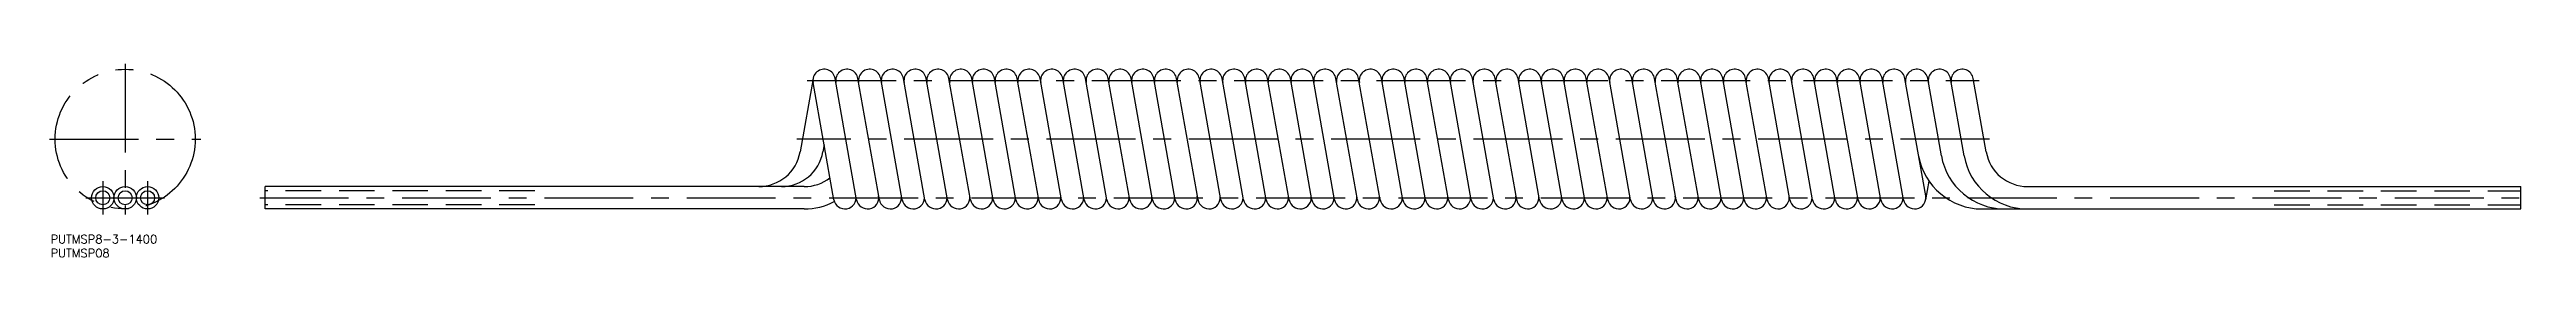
# Model space of a CAD drawing. Extents: x -27 to 857, y -21 to 48.
import ezdxf

# ---------------------------------------------------------------- set-up
doc = ezdxf.new("R2010")
doc.units = 0
for name, pattern in [('CENTER', [50.8, 31.75, -6.35, 6.35, -6.35]), ('DASHED', [19.05, 12.7, -6.35]), ('PHANTOM', [63.5, 31.75, -6.35, 6.35, -6.35, 6.35, -6.35])]:
    doc.linetypes.add(name, pattern=pattern)
doc.layers.get('0').update_dxf_attribs({"linetype": 'CONTINUOUS'})
doc.layers.add('CENTER', color=1, linetype='CENTER')
doc.styles.get("Standard").update_dxf_attribs({"font": 'txt.shx', "height": 3, "bigfont": 'bigfont.shx'})

msp = doc.modelspace()

# ---------------------------------------------------------------- linework, layer by layer
at = {"color": 7, "linetype": 'CONTINUOUS'}
for p, q in [((245.51, 42.69), (240.87, 16.4)), ((252.91, -0.69), (245.51, 41.31)), ((261.03, -0.69), (253.38, 42.69)), ((253.63, 42.69), (253.51, 42)), ((269.16, -0.69), (261.51, 42.69)), ((261.75, 42.69), (261.63, 42)), ((277.28, -0.69), (269.63, 42.69)), ((269.88, 42.69), (269.75, 42)), ((285.41, -0.69), (277.75, 42.69)), ((278, 42.69), (277.88, 42)), ((293.53, -0.69), (285.88, 42.69)), ((286.12, 42.69), (286, 42)), ((301.65, -0.69), (294, 42.69)), ((294.25, 42.69), (294.12, 42)), ((309.78, -0.69), (302.12, 42.69)), ((302.37, 42.69), (302.25, 42)), ((317.9, -0.69), (310.25, 42.69)), ((310.49, 42.69), (310.37, 42)), ((326.02, -0.69), (318.37, 42.69)), ((318.62, 42.69), (318.49, 42)), ((334.15, -0.69), (326.5, 42.69)), ((326.74, 42.69), (326.62, 42)), ((342.27, -0.69), (334.62, 42.69)), ((334.86, 42.69), (334.74, 42)), ((350.39, -0.69), (342.74, 42.69)), ((342.99, 42.69), (342.86, 42)), ((358.52, -0.69), (350.87, 42.69)), ((351.11, 42.69), (350.99, 42)), ((366.64, -0.69), (358.99, 42.69)), ((359.23, 42.69), (359.11, 42)), ((374.76, -0.69), (367.11, 42.69)), ((367.36, 42.69), (367.23, 42)), ((382.89, -0.69), (375.24, 42.69)), ((375.48, 42.69), (375.36, 42)), ((391.01, -0.69), (383.36, 42.69)), ((383.6, 42.69), (383.48, 42)), ((399.13, -0.69), (391.48, 42.69)), ((391.73, 42.69), (391.6, 42)), ((407.26, -0.69), (399.61, 42.69)), ((399.85, 42.69), (399.73, 42)), ((415.38, -0.69), (407.73, 42.69)), ((407.97, 42.69), (407.85, 42)), ((423.5, -0.69), (415.85, 42.69)), ((416.1, 42.69), (415.98, 42)), ((431.63, -0.69), (423.98, 42.69)), ((424.22, 42.69), (424.1, 42)), ((439.75, -0.69), (432.1, 42.69)), ((432.34, 42.69), (432.22, 42)), ((447.87, -0.69), (440.22, 42.69)), ((440.47, 42.69), (440.35, 42)), ((456, -0.69), (448.35, 42.69)), ((448.59, 42.69), (448.47, 42)), ((464.12, -0.69), (456.47, 42.69)), ((456.71, 42.69), (456.59, 42)), ((472.24, -0.69), (464.59, 42.69)), ((464.84, 42.69), (464.72, 42)), ((480.37, -0.69), (472.72, 42.69)), ((472.96, 42.69), (472.84, 42)), ((488.49, -0.69), (480.84, 42.69)), ((481.08, 42.69), (480.96, 42)), ((496.61, -0.69), (488.96, 42.69)), ((489.21, 42.69), (489.09, 42)), ((504.74, -0.69), (497.09, 42.69)), ((497.33, 42.69), (497.21, 42)), ((512.86, -0.69), (505.21, 42.69)), ((505.46, 42.69), (505.33, 42)), ((520.98, -0.69), (513.33, 42.69)), ((513.58, 42.69), (513.46, 42)), ((529.11, -0.69), (521.46, 42.69)), ((521.7, 42.69), (521.58, 42)), ((537.23, -0.69), (529.58, 42.69)), ((529.83, 42.69), (529.7, 42)), ((545.35, -0.69), (537.7, 42.69)), ((537.95, 42.69), (537.83, 42)), ((553.48, -0.69), (545.83, 42.69)), ((546.07, 42.69), (545.95, 42)), ((561.6, -0.69), (553.95, 42.69)), ((554.2, 42.69), (554.07, 42)), ((569.72, -0.69), (562.07, 42.69)), ((562.32, 42.69), (562.2, 42)), ((577.85, -0.69), (570.2, 42.69)), ((570.44, 42.69), (570.32, 42)), ((585.97, -0.69), (578.32, 42.69)), ((578.57, 42.69), (578.44, 42)), ((594.09, -0.69), (586.44, 42.69)), ((586.69, 42.69), (586.57, 42)), ((602.22, -0.69), (594.57, 42.69)), ((594.81, 42.69), (594.69, 42)), ((610.34, -0.69), (602.69, 42.69)), ((602.94, 42.69), (602.81, 42)), ((618.47, -0.69), (610.81, 42.69)), ((611.06, 42.69), (610.94, 42)), ((626.59, -0.69), (618.94, 42.69)), ((619.18, 42.69), (619.06, 42)), ((634.71, -0.69), (627.06, 42.69)), ((627.31, 42.69), (627.18, 42)), ((642.59, 0.69), (635.18, 42.69)), ((635.43, 42.69), (635.31, 42)), ((648.19, 15.01), (643.31, 42.69)), ((643.55, 42.69), (643.43, 42)), ((656.31, 15.01), (651.43, 42.69)), ((651.68, 42.69), (651.55, 42)), ((664.19, 16.4), (659.55, 42.69)), ((249.45, 18.96), (248.99, 16.4)), ((242.34, 4), (50, 4)), ((50, -4), (50, 4)), ((642.59, -0.69), (643.77, 5.97)), ((678.96, 4), (855, 4)), ((855, -4), (855, 4)), ((242.34, -4), (50, -4)), ((260.79, -0.69), (260.91, 0)), ((268.91, -0.69), (269.04, 0)), ((277.04, -0.69), (277.16, 0)), ((285.16, -0.69), (285.28, 0)), ((293.28, -0.69), (293.41, 0)), ((301.41, -0.69), (301.53, 0)), ((309.53, -0.69), (309.65, 0)), ((317.65, -0.69), (317.78, 0)), ((325.78, -0.69), (325.9, 0)), ((333.9, -0.69), (334.02, 0)), ((342.02, -0.69), (342.15, 0)), ((350.15, -0.69), (350.27, 0)), ((358.27, -0.69), (358.39, 0)), ((366.39, -0.69), (366.52, 0)), ((374.52, -0.69), (374.64, 0)), ((382.64, -0.69), (382.76, 0)), ((390.76, -0.69), (390.89, 0)), ((398.89, -0.69), (399.01, 0)), ((407.01, -0.69), (407.13, 0)), ((415.13, -0.69), (415.26, 0)), ((423.26, -0.69), (423.38, 0)), ((431.38, -0.69), (431.5, 0)), ((439.51, -0.69), (439.63, 0)), ((447.63, -0.69), (447.75, 0)), ((455.75, -0.69), (455.87, 0)), ((463.88, -0.69), (464, 0)), ((472, -0.69), (472.12, 0)), ((480.12, -0.69), (480.24, 0)), ((488.25, -0.69), (488.37, 0)), ((496.37, -0.69), (496.49, 0)), ((504.49, -0.69), (504.61, 0)), ((512.62, -0.69), (512.74, 0)), ((520.74, -0.69), (520.86, 0)), ((528.86, -0.69), (528.99, 0)), ((536.99, -0.69), (537.11, 0)), ((545.11, -0.69), (545.23, 0)), ((553.23, -0.69), (553.36, 0)), ((561.36, -0.69), (561.48, 0)), ((569.48, -0.69), (569.6, 0)), ((577.6, -0.69), (577.73, 0)), ((585.73, -0.69), (585.85, 0)), ((593.85, -0.69), (593.97, 0)), ((601.97, -0.69), (602.1, 0)), ((610.1, -0.69), (610.22, 0)), ((618.22, -0.69), (618.34, 0)), ((626.34, -0.69), (626.47, 0)), ((634.47, -0.69), (634.59, 0)), ((662.72, -4), (855, -4))]:
    msp.add_line(p, q, dxfattribs=at)
at = {"color": 3, "linetype": 'PHANTOM'}
msp.add_line((-27, 21), (27, 21), dxfattribs=at)
at = {"color": 3, "linetype": 'DASHED'}
for p, q in [((146.17, 2.5), (50, 2.5)), ((766.98, 2.5), (855, 2.5)), ((146.17, -2.5), (50, -2.5)), ((766.98, -2.5), (855, -2.5))]:
    msp.add_line(p, q, dxfattribs=at)
at = {"color": 3, "linetype": 'PHANTOM'}
msp.add_circle((0, 21), 25, dxfattribs=at)
at = {"color": 7, "linetype": 'CONTINUOUS'}
for centre, radius in [((-8, 0), 4), ((-8, 0), 2.5), ((0, 0), 4), ((0, 0), 2.5), ((8, 0), 4), ((8, 0), 2.5)]:
    msp.add_circle(centre, radius, dxfattribs=at)
for centre, radius, start, end in [((249.45, 42), 4, 10, 190), ((257.57, 42), 4, 10, 190), ((265.69, 42), 4, 10, 190), ((273.82, 42), 4, 10, 190), ((281.94, 42), 4, 10, 190), ((290.06, 42), 4, 10, 190), ((298.19, 42), 4, 10, 190), ((306.31, 42), 4, 10, 190), ((314.43, 42), 4, 10, 190), ((322.56, 42), 4, 10, 190), ((330.68, 42), 4, 10, 190), ((338.8, 42), 4, 10, 190), ((346.93, 42), 4, 10, 190), ((355.05, 42), 4, 10, 190), ((363.17, 42), 4, 10, 190), ((371.3, 42), 4, 10, 190), ((379.42, 42), 4, 10, 190), ((387.54, 42), 4, 10, 190), ((395.67, 42), 4, 10, 190), ((403.79, 42), 4, 10, 190), ((411.91, 42), 4, 10, 190), ((420.04, 42), 4, 10, 190), ((428.16, 42), 4, 10, 190), ((436.28, 42), 4, 10, 190), ((444.41, 42), 4, 10, 190), ((452.53, 42), 4, 10, 190), ((460.65, 42), 4, 10, 190), ((468.78, 42), 4, 10, 190), ((476.9, 42), 4, 10, 190), ((485.02, 42), 4, 10, 190), ((493.15, 42), 4, 10, 190), ((501.27, 42), 4, 10, 190), ((509.39, 42), 4, 10, 190), ((517.52, 42), 4, 10, 190), ((525.64, 42), 4, 10, 190), ((533.76, 42), 4, 10, 190), ((541.89, 42), 4, 10, 190), ((550.01, 42), 4, 10, 190), ((558.13, 42), 4, 10, 190), ((566.26, 42), 4, 10, 190), ((574.38, 42), 4, 10, 190), ((582.5, 42), 4, 10, 190), ((590.63, 42), 4, 10, 190), ((598.75, 42), 4, 10, 190), ((606.88, 42), 4, 10, 190), ((615, 42), 4, 10, 190), ((623.12, 42), 4, 10, 190), ((631.25, 42), 4, 10, 190), ((639.37, 42), 4, 10, 190), ((647.49, 42), 4, 10, 190), ((655.62, 42), 4, 10, 190), ((226.1, 19), 15, 270, 350), ((234.22, 19), 15, 270, 350), ((662.72, 19), 23, 190, 270), ((670.84, 19), 23, 190, 270), ((678.96, 19), 23, 190, 270), ((678.96, 19), 15, 190, 270), ((242.34, 19), 15, 270, 307.76553), ((256.85, 0), 4, 190, 10), ((264.97, 0), 4, 190, 10), ((273.1, 0), 4, 190, 10), ((281.22, 0), 4, 190, 10), ((289.34, 0), 4, 190, 10), ((297.47, 0), 4, 190, 10), ((305.59, 0), 4, 190, 10), ((313.71, 0), 4, 190, 10), ((321.84, 0), 4, 190, 10), ((329.96, 0), 4, 190, 10), ((338.08, 0), 4, 190, 10), ((346.21, 0), 4, 190, 10), ((354.33, 0), 4, 190, 10), ((362.46, 0), 4, 190, 10), ((370.58, 0), 4, 190, 10), ((378.7, 0), 4, 190, 10), ((386.83, 0), 4, 190, 10), ((394.95, 0), 4, 190, 10), ((403.07, 0), 4, 190, 10), ((411.2, 0), 4, 190, 10), ((419.32, 0), 4, 190, 10), ((427.44, 0), 4, 190, 10), ((435.57, 0), 4, 190, 10), ((443.69, 0), 4, 190, 10), ((451.81, 0), 4, 190, 10), ((459.94, 0), 4, 190, 10), ((468.06, 0), 4, 190, 10), ((476.18, 0), 4, 190, 10), ((484.31, 0), 4, 190, 10), ((492.43, 0), 4, 190, 10), ((500.55, 0), 4, 190, 10), ((508.68, 0), 4, 190, 10), ((516.8, 0), 4, 190, 10), ((524.92, 0), 4, 190, 10), ((533.05, 0), 4, 190, 10), ((541.17, 0), 4, 190, 10), ((549.29, 0), 4, 190, 10), ((557.42, 0), 4, 190, 10), ((565.54, 0), 4, 190, 10), ((573.66, 0), 4, 190, 10), ((581.79, 0), 4, 190, 10), ((589.91, 0), 4, 190, 10), ((598.03, 0), 4, 190, 10), ((606.16, 0), 4, 190, 10), ((614.28, 0), 4, 190, 10), ((622.4, 0), 4, 190, 10), ((630.53, 0), 4, 190, 10), ((638.65, 0), 4, 190, 10), ((242.34, 19), 23, 270, 297.83243)]:
    msp.add_arc(centre, radius, start, end, dxfattribs=at)
at = {"layer": 'CENTER', "color": 1, "linetype": 'CENTER'}
for p, q in [((0, 48), (0, -6)), ((243.38, 42), (661.68, 42)), ((665.38, 21), (239.68, 21)), ((-14, 0), (14, 0)), ((-8, 6), (-8, -6)), ((8, 6), (8, -6)), ((48, 0), (857, 0))]:
    msp.add_line(p, q, dxfattribs=at)

# ---------------------------------------------------------------- texts
at = {"color": 7, "linetype": 'CONTINUOUS'}
for s, p in [('PUTMSP8-3-1400', (-26.63, -16.32)), ('PUTMSP08', (-26.63, -21.32))]:
    msp.add_text(s, height=3, dxfattribs=at).set_placement(p)

doc.saveas('drawing.dxf')
